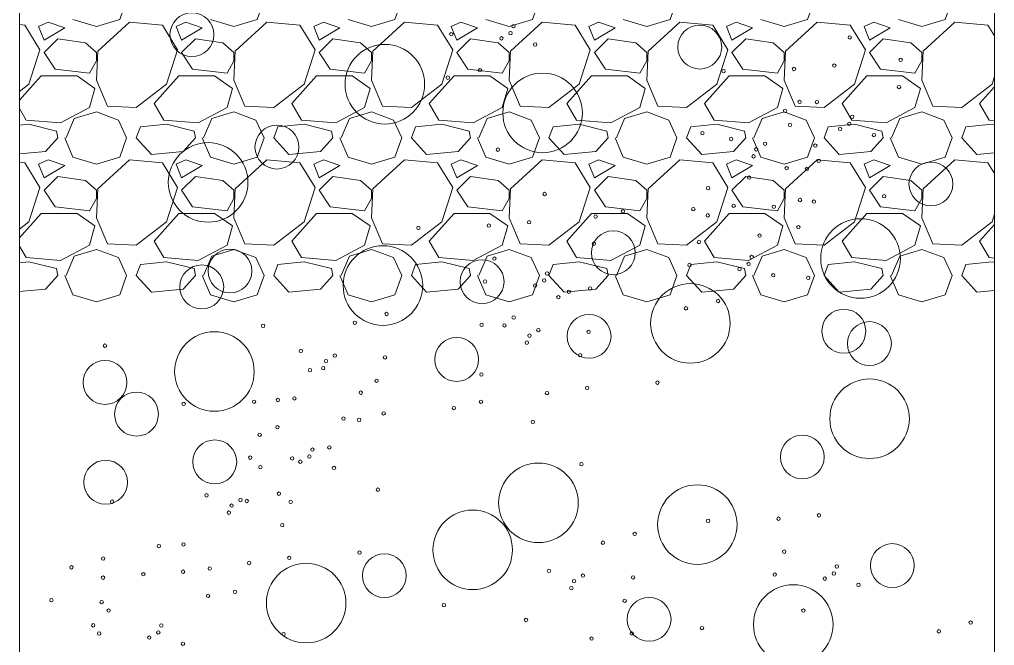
# Model space of a CAD drawing. Header units: millimetres. Extents: x 19901 to 59163, y 13732 to 30178.
# Drawn here: x 41944.6 to 42034.6, y 26911.5 to 26969.2 of the extents above; entities that cross this region are included whole.
import ezdxf

# ---------------------------------------------------------------- set-up
doc = ezdxf.new("R2010")
doc.units = ezdxf.units.MM
for name, color, linetype, lineweight in [('A-FURN', 8, 'Continuous', 13), ('Vegetazione', 53, 'Continuous', 9), ('Verde', 86, 'Continuous', 5), ('Wall', 255, 'Continuous', 20)]:
    doc.layers.add(name, color=color, linetype=linetype, lineweight=lineweight)

msp = doc.modelspace()

# ---------------------------------------------------------------- linework, layer by layer
at = {"layer": 'A-FURN', "linetype": 'Continuous'}
for p, q in [((41953.86, 26969.208), (41954.495, 26970.986)), ((41966.56, 26969.208), (41967.195, 26970.986)), ((41979.26, 26969.208), (41979.895, 26970.986)), ((41991.96, 26969.208), (41992.595, 26970.986)), ((42004.66, 26969.208), (42005.295, 26970.986)), ((42017.36, 26969.208), (42017.995, 26970.986)), ((42030.06, 26969.208), (42030.695, 26970.986)), ((41945.097, 26968.7), (41944.608, 26968.741)), ((41946.494, 26966.414), (41945.097, 26968.7)), ((41947.256, 26968.954), (41946.367, 26968.573)), ((41946.367, 26968.573), (41946.875, 26967.303)), ((41948.78, 26968.446), (41947.256, 26968.954)), ((41949.542, 26969.208), (41951.701, 26968.573)), ((41951.701, 26968.573), (41953.86, 26969.208)), ((41954.749, 26968.954), (41951.828, 26966.287)), ((41957.797, 26968.7), (41954.749, 26968.954)), ((41959.194, 26966.414), (41957.797, 26968.7)), ((41959.956, 26968.954), (41959.067, 26968.573)), ((41959.067, 26968.573), (41959.575, 26967.303)), ((41961.48, 26968.446), (41959.956, 26968.954)), ((41962.242, 26969.208), (41964.401, 26968.573)), ((41964.401, 26968.573), (41966.56, 26969.208)), ((41967.449, 26968.954), (41964.528, 26966.287)), ((41970.497, 26968.7), (41967.449, 26968.954)), ((41971.894, 26966.414), (41970.497, 26968.7)), ((41972.656, 26968.954), (41971.767, 26968.573)), ((41971.767, 26968.573), (41972.275, 26967.303)), ((41974.18, 26968.446), (41972.656, 26968.954)), ((41974.942, 26969.208), (41977.101, 26968.573)), ((41977.101, 26968.573), (41979.26, 26969.208)), ((41980.149, 26968.954), (41977.228, 26966.287)), ((41983.197, 26968.7), (41980.149, 26968.954)), ((41984.594, 26966.414), (41983.197, 26968.7)), ((41985.356, 26968.954), (41984.467, 26968.573)), ((41984.467, 26968.573), (41984.975, 26967.303)), ((41986.88, 26968.446), (41985.356, 26968.954)), ((41987.642, 26969.208), (41989.801, 26968.573)), ((41989.801, 26968.573), (41991.96, 26969.208)), ((41992.849, 26968.954), (41989.928, 26966.287)), ((41995.897, 26968.7), (41992.849, 26968.954)), ((41997.294, 26966.414), (41995.897, 26968.7)), ((41998.056, 26968.954), (41997.167, 26968.573)), ((41997.167, 26968.573), (41997.675, 26967.303)), ((41999.58, 26968.446), (41998.056, 26968.954)), ((42000.342, 26969.208), (42002.501, 26968.573)), ((42002.501, 26968.573), (42004.66, 26969.208)), ((42005.549, 26968.954), (42002.628, 26966.287)), ((42008.597, 26968.7), (42005.549, 26968.954)), ((42009.994, 26966.414), (42008.597, 26968.7)), ((42010.756, 26968.954), (42009.867, 26968.573)), ((42009.867, 26968.573), (42010.375, 26967.303)), ((42012.28, 26968.446), (42010.756, 26968.954)), ((42013.042, 26969.208), (42015.201, 26968.573)), ((42015.201, 26968.573), (42017.36, 26969.208)), ((42018.249, 26968.954), (42015.328, 26966.287)), ((42021.297, 26968.7), (42018.249, 26968.954)), ((42022.694, 26966.414), (42021.297, 26968.7)), ((42023.456, 26968.954), (42022.567, 26968.573)), ((42022.567, 26968.573), (42023.075, 26967.303)), ((42024.98, 26968.446), (42023.456, 26968.954)), ((42025.742, 26969.208), (42027.901, 26968.573)), ((42027.901, 26968.573), (42030.06, 26969.208)), ((42030.949, 26968.954), (42028.028, 26966.287)), ((42033.997, 26968.7), (42030.949, 26968.954)), ((42034.608, 26967.701), (42033.997, 26968.7)), ((41946.875, 26967.303), (41948.78, 26968.446)), ((41959.575, 26967.303), (41961.48, 26968.446)), ((41972.275, 26967.303), (41974.18, 26968.446)), ((41984.975, 26967.303), (41986.88, 26968.446)), ((41997.675, 26967.303), (41999.58, 26968.446)), ((42010.375, 26967.303), (42012.28, 26968.446)), ((42023.075, 26967.303), (42024.98, 26968.446)), ((41948.145, 26967.43), (41946.875, 26966.16)), ((41950.685, 26967.049), (41948.145, 26967.43)), ((41951.701, 26966.16), (41950.685, 26967.049)), ((41960.845, 26967.43), (41959.575, 26966.16)), ((41963.385, 26967.049), (41960.845, 26967.43)), ((41964.401, 26966.16), (41963.385, 26967.049)), ((41973.545, 26967.43), (41972.275, 26966.16)), ((41976.085, 26967.049), (41973.545, 26967.43)), ((41977.101, 26966.16), (41976.085, 26967.049)), ((41986.245, 26967.43), (41984.975, 26966.16)), ((41988.785, 26967.049), (41986.245, 26967.43)), ((41989.801, 26966.16), (41988.785, 26967.049)), ((41998.945, 26967.43), (41997.675, 26966.16)), ((42001.485, 26967.049), (41998.945, 26967.43)), ((42002.501, 26966.16), (42001.485, 26967.049)), ((42011.645, 26967.43), (42010.375, 26966.16)), ((42014.185, 26967.049), (42011.645, 26967.43)), ((42015.201, 26966.16), (42014.185, 26967.049)), ((42024.345, 26967.43), (42023.075, 26966.16)), ((42026.885, 26967.049), (42024.345, 26967.43)), ((42027.901, 26966.16), (42026.885, 26967.049)), ((41945.478, 26963.239), (41946.494, 26966.414)), ((41946.875, 26966.16), (41947.891, 26964.636)), ((41951.828, 26966.287), (41951.701, 26963.62)), ((41951.701, 26965.398), (41951.701, 26966.16)), ((41958.178, 26963.239), (41959.194, 26966.414)), ((41959.575, 26966.16), (41960.591, 26964.636)), ((41964.528, 26966.287), (41964.401, 26963.62)), ((41964.401, 26965.398), (41964.401, 26966.16)), ((41970.878, 26963.239), (41971.894, 26966.414)), ((41972.275, 26966.16), (41973.291, 26964.636)), ((41977.228, 26966.287), (41977.101, 26963.62)), ((41977.101, 26965.398), (41977.101, 26966.16)), ((41983.578, 26963.239), (41984.594, 26966.414)), ((41984.975, 26966.16), (41985.991, 26964.636)), ((41989.928, 26966.287), (41989.801, 26963.62)), ((41989.801, 26965.398), (41989.801, 26966.16)), ((41996.278, 26963.239), (41997.294, 26966.414)), ((41997.675, 26966.16), (41998.691, 26964.636)), ((42002.628, 26966.287), (42002.501, 26963.62)), ((42002.501, 26965.398), (42002.501, 26966.16)), ((42008.978, 26963.239), (42009.994, 26966.414)), ((42010.375, 26966.16), (42011.391, 26964.636)), ((42015.328, 26966.287), (42015.201, 26963.62)), ((42015.201, 26965.398), (42015.201, 26966.16)), ((42021.678, 26963.239), (42022.694, 26966.414)), ((42023.075, 26966.16), (42024.091, 26964.636)), ((42028.028, 26966.287), (42027.901, 26963.62)), ((42027.901, 26965.398), (42027.901, 26966.16)), ((41951.066, 26964.255), (41951.701, 26965.398)), ((41963.766, 26964.255), (41964.401, 26965.398)), ((41976.466, 26964.255), (41977.101, 26965.398)), ((41989.166, 26964.255), (41989.801, 26965.398)), ((42001.866, 26964.255), (42002.501, 26965.398)), ((42014.566, 26964.255), (42015.201, 26965.398)), ((42027.266, 26964.255), (42027.901, 26965.398)), ((41944.608, 26961.765), (41946.621, 26964.001)), ((41946.621, 26964.001), (41949.923, 26964.001)), ((41947.891, 26964.637), (41951.066, 26964.256)), ((41949.923, 26964.001), (41951.574, 26962.858)), ((41957.035, 26961.461), (41959.321, 26964.001)), ((41959.321, 26964.001), (41962.623, 26964.001)), ((41960.591, 26964.637), (41963.766, 26964.256)), ((41962.623, 26964.001), (41964.274, 26962.858)), ((41969.735, 26961.461), (41972.021, 26964.001)), ((41972.021, 26964.001), (41975.323, 26964.001)), ((41973.291, 26964.637), (41976.466, 26964.256)), ((41975.323, 26964.001), (41976.974, 26962.858)), ((41982.435, 26961.461), (41984.721, 26964.001)), ((41984.721, 26964.001), (41988.023, 26964.001)), ((41985.991, 26964.637), (41989.166, 26964.256)), ((41988.023, 26964.001), (41989.674, 26962.858)), ((41995.135, 26961.461), (41997.421, 26964.001)), ((41997.421, 26964.001), (42000.723, 26964.001)), ((41998.691, 26964.637), (42001.866, 26964.256)), ((42000.723, 26964.001), (42002.374, 26962.858)), ((42007.835, 26961.461), (42010.121, 26964.001)), ((42010.121, 26964.001), (42013.423, 26964.001)), ((42011.391, 26964.637), (42014.566, 26964.256)), ((42013.423, 26964.001), (42015.074, 26962.858)), ((42020.535, 26961.461), (42022.821, 26964.001)), ((42022.821, 26964.001), (42026.123, 26964.001)), ((42024.091, 26964.637), (42027.266, 26964.256)), ((42026.123, 26964.001), (42027.774, 26962.858)), ((41944.608, 26962.567), (41945.478, 26963.239)), ((41951.701, 26963.62), (41952.717, 26961.207)), ((41955.384, 26961.08), (41958.178, 26963.239)), ((41964.401, 26963.62), (41965.417, 26961.207)), ((41968.084, 26961.08), (41970.878, 26963.239)), ((41977.101, 26963.62), (41978.117, 26961.207)), ((41980.784, 26961.08), (41983.578, 26963.239)), ((41989.801, 26963.62), (41990.817, 26961.207)), ((41993.484, 26961.08), (41996.278, 26963.239)), ((42002.501, 26963.62), (42003.517, 26961.207)), ((42006.184, 26961.08), (42008.978, 26963.239)), ((42015.201, 26963.62), (42016.217, 26961.207)), ((42018.884, 26961.08), (42021.678, 26963.239)), ((42027.901, 26963.62), (42028.917, 26961.207)), ((42031.584, 26961.08), (42034.378, 26963.239)), ((42034.378, 26963.239), (42034.608, 26963.958)), ((41951.574, 26962.858), (41951.066, 26961.08)), ((41964.274, 26962.858), (41963.766, 26961.08)), ((41976.974, 26962.858), (41976.466, 26961.08)), ((41989.674, 26962.858), (41989.166, 26961.08)), ((42002.374, 26962.858), (42001.866, 26961.08)), ((42015.074, 26962.858), (42014.566, 26961.08)), ((42027.774, 26962.858), (42027.266, 26961.08)), ((42033.235, 26961.461), (42034.608, 26962.987)), ((41957.924, 26959.937), (41957.035, 26961.461)), ((41970.624, 26959.937), (41969.735, 26961.461)), ((41983.324, 26959.937), (41982.435, 26961.461)), ((41996.024, 26959.937), (41995.135, 26961.461)), ((42008.724, 26959.937), (42007.835, 26961.461)), ((42021.424, 26959.937), (42020.535, 26961.461)), ((42034.124, 26959.937), (42033.235, 26961.461)), ((41945.224, 26959.937), (41944.608, 26960.994)), ((41951.066, 26961.08), (41948.399, 26959.683)), ((41949.669, 26960.064), (41951.701, 26960.699)), ((41951.701, 26960.699), (41953.733, 26959.937)), ((41952.717, 26961.207), (41955.384, 26961.08)), ((41963.766, 26961.08), (41961.099, 26959.683)), ((41962.369, 26960.064), (41964.401, 26960.699)), ((41964.401, 26960.699), (41966.433, 26959.937)), ((41965.417, 26961.207), (41968.084, 26961.08)), ((41976.466, 26961.08), (41973.799, 26959.683)), ((41975.069, 26960.064), (41977.101, 26960.699)), ((41977.101, 26960.699), (41979.133, 26959.937)), ((41978.117, 26961.207), (41980.784, 26961.08)), ((41989.166, 26961.08), (41986.499, 26959.683)), ((41987.769, 26960.064), (41989.801, 26960.699)), ((41989.801, 26960.699), (41991.833, 26959.937)), ((41990.817, 26961.207), (41993.484, 26961.08)), ((42001.866, 26961.08), (41999.199, 26959.683)), ((42000.469, 26960.064), (42002.501, 26960.699)), ((42002.501, 26960.699), (42004.533, 26959.937)), ((42003.517, 26961.207), (42006.184, 26961.08)), ((42014.566, 26961.08), (42011.899, 26959.683)), ((42013.169, 26960.064), (42015.201, 26960.699)), ((42015.201, 26960.699), (42017.233, 26959.937)), ((42016.217, 26961.207), (42018.884, 26961.08)), ((42027.266, 26961.08), (42024.599, 26959.683)), ((42025.869, 26960.064), (42027.901, 26960.699)), ((42027.901, 26960.699), (42029.933, 26959.937)), ((42028.917, 26961.207), (42031.584, 26961.08)), ((41945.478, 26959.556), (41944.608, 26959.465)), ((41948.399, 26959.683), (41945.224, 26959.937)), ((41948.018, 26958.921), (41945.478, 26959.556)), ((41948.907, 26958.286), (41949.669, 26960.064)), ((41953.733, 26959.937), (41954.495, 26958.286)), ((41958.178, 26959.556), (41955.765, 26959.302)), ((41961.099, 26959.683), (41957.924, 26959.937)), ((41960.718, 26958.921), (41958.178, 26959.556)), ((41961.607, 26958.286), (41962.369, 26960.064)), ((41966.433, 26959.937), (41967.195, 26958.286)), ((41970.878, 26959.556), (41968.465, 26959.302)), ((41973.799, 26959.683), (41970.624, 26959.937)), ((41973.418, 26958.921), (41970.878, 26959.556)), ((41974.307, 26958.286), (41975.069, 26960.064)), ((41979.133, 26959.937), (41979.895, 26958.286)), ((41983.578, 26959.556), (41981.165, 26959.302)), ((41986.499, 26959.683), (41983.324, 26959.937)), ((41986.118, 26958.921), (41983.578, 26959.556)), ((41987.007, 26958.286), (41987.769, 26960.064)), ((41991.833, 26959.937), (41992.595, 26958.286)), ((41996.278, 26959.556), (41993.865, 26959.302)), ((41999.199, 26959.683), (41996.024, 26959.937)), ((41998.818, 26958.921), (41996.278, 26959.556)), ((41999.707, 26958.286), (42000.469, 26960.064)), ((42004.533, 26959.937), (42005.295, 26958.286)), ((42008.978, 26959.556), (42006.565, 26959.302)), ((42011.899, 26959.683), (42008.724, 26959.937)), ((42011.518, 26958.921), (42008.978, 26959.556)), ((42012.407, 26958.286), (42013.169, 26960.064)), ((42017.233, 26959.937), (42017.995, 26958.286)), ((42021.678, 26959.556), (42019.265, 26959.302)), ((42024.599, 26959.683), (42021.424, 26959.937)), ((42024.218, 26958.921), (42021.678, 26959.556)), ((42025.107, 26958.286), (42025.869, 26960.064)), ((42029.933, 26959.937), (42030.695, 26958.286)), ((42034.378, 26959.556), (42031.965, 26959.302)), ((42034.608, 26959.899), (42034.124, 26959.937)), ((42034.608, 26959.499), (42034.378, 26959.556)), ((41948.145, 26958.286), (41948.018, 26958.921)), ((41955.384, 26958.286), (41955.765, 26959.302)), ((41960.845, 26958.286), (41960.718, 26958.921)), ((41968.084, 26958.286), (41968.465, 26959.302)), ((41973.545, 26958.286), (41973.418, 26958.921)), ((41980.784, 26958.286), (41981.165, 26959.302)), ((41986.245, 26958.286), (41986.118, 26958.921)), ((41993.484, 26958.286), (41993.865, 26959.302)), ((41998.945, 26958.286), (41998.818, 26958.921)), ((42006.184, 26958.286), (42006.565, 26959.302)), ((42011.645, 26958.286), (42011.518, 26958.921)), ((42018.884, 26958.286), (42019.265, 26959.302)), ((42024.345, 26958.286), (42024.218, 26958.921)), ((42031.584, 26958.286), (42031.965, 26959.302)), ((41948.145, 26958.286), (41947.002, 26957.016)), ((41948.78, 26958.286), (41949.542, 26956.508)), ((41953.86, 26956.508), (41954.495, 26958.286)), ((41956.781, 26956.762), (41955.384, 26958.286)), ((41960.845, 26958.286), (41959.702, 26957.016)), ((41961.48, 26958.286), (41962.242, 26956.508)), ((41966.56, 26956.508), (41967.195, 26958.286)), ((41969.481, 26956.762), (41968.084, 26958.286)), ((41973.545, 26958.286), (41972.402, 26957.016)), ((41974.18, 26958.286), (41974.942, 26956.508)), ((41979.26, 26956.508), (41979.895, 26958.286)), ((41982.181, 26956.762), (41980.784, 26958.286)), ((41986.245, 26958.286), (41985.102, 26957.016)), ((41986.88, 26958.286), (41987.642, 26956.508)), ((41991.96, 26956.508), (41992.595, 26958.286)), ((41994.881, 26956.762), (41993.484, 26958.286)), ((41998.945, 26958.286), (41997.802, 26957.016)), ((41999.58, 26958.286), (42000.342, 26956.508)), ((42004.66, 26956.508), (42005.295, 26958.286)), ((42007.581, 26956.762), (42006.184, 26958.286)), ((42011.645, 26958.286), (42010.502, 26957.016)), ((42012.28, 26958.286), (42013.042, 26956.508)), ((42017.36, 26956.508), (42017.995, 26958.286)), ((42020.281, 26956.762), (42018.884, 26958.286)), ((42024.345, 26958.286), (42023.202, 26957.016)), ((42024.98, 26958.286), (42025.742, 26956.508)), ((42030.06, 26956.508), (42030.695, 26958.286)), ((42032.981, 26956.762), (42031.584, 26958.286)), ((41947.002, 26957.017), (41944.608, 26956.808)), ((41959.702, 26957.017), (41956.781, 26956.763)), ((41972.402, 26957.017), (41969.481, 26956.763)), ((41985.102, 26957.017), (41982.181, 26956.763)), ((41997.802, 26957.017), (41994.881, 26956.763)), ((42010.502, 26957.017), (42007.581, 26956.763)), ((42023.202, 26957.017), (42020.281, 26956.763)), ((42034.608, 26956.904), (42032.981, 26956.763)), ((41945.097, 26956), (41944.608, 26956.041)), ((41946.494, 26953.714), (41945.097, 26956)), ((41947.256, 26956.254), (41946.367, 26955.873)), ((41948.78, 26955.746), (41947.256, 26956.254)), ((41949.542, 26956.508), (41951.701, 26955.873)), ((41951.701, 26955.873), (41953.86, 26956.508)), ((41954.749, 26956.254), (41951.828, 26953.587)), ((41957.797, 26956), (41954.749, 26956.254)), ((41959.194, 26953.714), (41957.797, 26956)), ((41959.956, 26956.254), (41959.067, 26955.873)), ((41961.48, 26955.746), (41959.956, 26956.254)), ((41962.242, 26956.508), (41964.401, 26955.873)), ((41964.401, 26955.873), (41966.56, 26956.508)), ((41967.449, 26956.254), (41964.528, 26953.587)), ((41970.497, 26956), (41967.449, 26956.254)), ((41971.894, 26953.714), (41970.497, 26956)), ((41972.656, 26956.254), (41971.767, 26955.873)), ((41974.18, 26955.746), (41972.656, 26956.254)), ((41974.942, 26956.508), (41977.101, 26955.873)), ((41977.101, 26955.873), (41979.26, 26956.508)), ((41980.149, 26956.254), (41977.228, 26953.587)), ((41983.197, 26956), (41980.149, 26956.254)), ((41984.594, 26953.714), (41983.197, 26956)), ((41985.356, 26956.254), (41984.467, 26955.873)), ((41986.88, 26955.746), (41985.356, 26956.254)), ((41987.642, 26956.508), (41989.801, 26955.873)), ((41989.801, 26955.873), (41991.96, 26956.508)), ((41992.849, 26956.254), (41989.928, 26953.587)), ((41995.897, 26956), (41992.849, 26956.254)), ((41997.294, 26953.714), (41995.897, 26956)), ((41998.056, 26956.254), (41997.167, 26955.873)), ((41999.58, 26955.746), (41998.056, 26956.254)), ((42000.342, 26956.508), (42002.501, 26955.873)), ((42002.501, 26955.873), (42004.66, 26956.508)), ((42005.549, 26956.254), (42002.628, 26953.587)), ((42008.597, 26956), (42005.549, 26956.254)), ((42009.994, 26953.714), (42008.597, 26956)), ((42010.756, 26956.254), (42009.867, 26955.873)), ((42012.28, 26955.746), (42010.756, 26956.254)), ((42013.042, 26956.508), (42015.201, 26955.873)), ((42015.201, 26955.873), (42017.36, 26956.508)), ((42018.249, 26956.254), (42015.328, 26953.587)), ((42021.297, 26956), (42018.249, 26956.254)), ((42022.694, 26953.714), (42021.297, 26956)), ((42023.456, 26956.254), (42022.567, 26955.873)), ((42024.98, 26955.746), (42023.456, 26956.254)), ((42025.742, 26956.508), (42027.901, 26955.873)), ((42027.901, 26955.873), (42030.06, 26956.508)), ((42030.949, 26956.254), (42028.028, 26953.587)), ((42033.997, 26956), (42030.949, 26956.254)), ((42034.608, 26955.001), (42033.997, 26956)), ((41946.367, 26955.873), (41946.875, 26954.603)), ((41946.875, 26954.603), (41948.78, 26955.746)), ((41959.067, 26955.873), (41959.575, 26954.603)), ((41959.575, 26954.603), (41961.48, 26955.746)), ((41971.767, 26955.873), (41972.275, 26954.603)), ((41972.275, 26954.603), (41974.18, 26955.746)), ((41984.467, 26955.873), (41984.975, 26954.603)), ((41984.975, 26954.603), (41986.88, 26955.746)), ((41997.167, 26955.873), (41997.675, 26954.603)), ((41997.675, 26954.603), (41999.58, 26955.746)), ((42009.867, 26955.873), (42010.375, 26954.603)), ((42010.375, 26954.603), (42012.28, 26955.746)), ((42022.567, 26955.873), (42023.075, 26954.603)), ((42023.075, 26954.603), (42024.98, 26955.746)), ((41948.145, 26954.73), (41946.875, 26953.46)), ((41950.685, 26954.349), (41948.145, 26954.73)), ((41951.701, 26953.46), (41950.685, 26954.349)), ((41960.845, 26954.73), (41959.575, 26953.46)), ((41963.385, 26954.349), (41960.845, 26954.73)), ((41964.401, 26953.46), (41963.385, 26954.349)), ((41973.545, 26954.73), (41972.275, 26953.46)), ((41976.085, 26954.349), (41973.545, 26954.73)), ((41977.101, 26953.46), (41976.085, 26954.349)), ((41986.245, 26954.73), (41984.975, 26953.46)), ((41988.785, 26954.349), (41986.245, 26954.73)), ((41989.801, 26953.46), (41988.785, 26954.349)), ((41998.945, 26954.73), (41997.675, 26953.46)), ((42001.485, 26954.349), (41998.945, 26954.73)), ((42002.501, 26953.46), (42001.485, 26954.349)), ((42011.645, 26954.73), (42010.375, 26953.46)), ((42014.185, 26954.349), (42011.645, 26954.73)), ((42015.201, 26953.46), (42014.185, 26954.349)), ((42024.345, 26954.73), (42023.075, 26953.46)), ((42026.885, 26954.349), (42024.345, 26954.73)), ((42027.901, 26953.46), (42026.885, 26954.349)), ((41945.478, 26950.539), (41946.494, 26953.714)), ((41946.875, 26953.46), (41947.891, 26951.936)), ((41951.828, 26953.587), (41951.701, 26950.92)), ((41951.701, 26952.698), (41951.701, 26953.46)), ((41958.178, 26950.539), (41959.194, 26953.714)), ((41959.575, 26953.46), (41960.591, 26951.936)), ((41964.528, 26953.587), (41964.401, 26950.92)), ((41964.401, 26952.698), (41964.401, 26953.46)), ((41970.878, 26950.539), (41971.894, 26953.714)), ((41972.275, 26953.46), (41973.291, 26951.936)), ((41977.228, 26953.587), (41977.101, 26950.92)), ((41977.101, 26952.698), (41977.101, 26953.46)), ((41983.578, 26950.539), (41984.594, 26953.714)), ((41984.975, 26953.46), (41985.991, 26951.936)), ((41989.928, 26953.587), (41989.801, 26950.92)), ((41989.801, 26952.698), (41989.801, 26953.46)), ((41996.278, 26950.539), (41997.294, 26953.714)), ((41997.675, 26953.46), (41998.691, 26951.936)), ((42002.628, 26953.587), (42002.501, 26950.92)), ((42002.501, 26952.698), (42002.501, 26953.46)), ((42008.978, 26950.539), (42009.994, 26953.714)), ((42010.375, 26953.46), (42011.391, 26951.936)), ((42015.328, 26953.587), (42015.201, 26950.92)), ((42015.201, 26952.698), (42015.201, 26953.46)), ((42021.678, 26950.539), (42022.694, 26953.714)), ((42023.075, 26953.46), (42024.091, 26951.936)), ((42028.028, 26953.587), (42027.901, 26950.92)), ((42027.901, 26952.698), (42027.901, 26953.46)), ((41951.066, 26951.555), (41951.701, 26952.698)), ((41963.766, 26951.555), (41964.401, 26952.698)), ((41976.466, 26951.555), (41977.101, 26952.698)), ((41989.166, 26951.555), (41989.801, 26952.698)), ((42001.866, 26951.555), (42002.501, 26952.698)), ((42014.566, 26951.555), (42015.201, 26952.698)), ((42027.266, 26951.555), (42027.901, 26952.698)), ((41947.891, 26951.937), (41951.066, 26951.556)), ((41960.591, 26951.937), (41963.766, 26951.556)), ((41973.291, 26951.937), (41976.466, 26951.556)), ((41985.991, 26951.937), (41989.166, 26951.556)), ((41998.691, 26951.937), (42001.866, 26951.556)), ((42011.391, 26951.937), (42014.566, 26951.556)), ((42024.091, 26951.937), (42027.266, 26951.556)), ((41944.608, 26949.065), (41946.621, 26951.301)), ((41944.608, 26949.867), (41945.478, 26950.539)), ((41946.621, 26951.301), (41949.923, 26951.301)), ((41949.923, 26951.301), (41951.574, 26950.158)), ((41951.701, 26950.92), (41952.717, 26948.507)), ((41955.384, 26948.38), (41958.178, 26950.539)), ((41957.035, 26948.761), (41959.321, 26951.301)), ((41959.321, 26951.301), (41962.623, 26951.301)), ((41962.623, 26951.301), (41964.274, 26950.158)), ((41964.401, 26950.92), (41965.417, 26948.507)), ((41968.084, 26948.38), (41970.878, 26950.539)), ((41969.735, 26948.761), (41972.021, 26951.301)), ((41972.021, 26951.301), (41975.323, 26951.301)), ((41975.323, 26951.301), (41976.974, 26950.158)), ((41977.101, 26950.92), (41978.117, 26948.507)), ((41980.784, 26948.38), (41983.578, 26950.539)), ((41982.435, 26948.761), (41984.721, 26951.301)), ((41984.721, 26951.301), (41988.023, 26951.301)), ((41988.023, 26951.301), (41989.674, 26950.158)), ((41989.801, 26950.92), (41990.817, 26948.507)), ((41993.484, 26948.38), (41996.278, 26950.539)), ((41995.135, 26948.761), (41997.421, 26951.301)), ((41997.421, 26951.301), (42000.723, 26951.301)), ((42000.723, 26951.301), (42002.374, 26950.158)), ((42002.501, 26950.92), (42003.517, 26948.507)), ((42006.184, 26948.38), (42008.978, 26950.539)), ((42007.835, 26948.761), (42010.121, 26951.301)), ((42010.121, 26951.301), (42013.423, 26951.301)), ((42013.423, 26951.301), (42015.074, 26950.158)), ((42015.201, 26950.92), (42016.217, 26948.507)), ((42018.884, 26948.38), (42021.678, 26950.539)), ((42020.535, 26948.761), (42022.821, 26951.301)), ((42022.821, 26951.301), (42026.123, 26951.301)), ((42026.123, 26951.301), (42027.774, 26950.158)), ((42027.901, 26950.92), (42028.917, 26948.507)), ((42031.584, 26948.38), (42034.378, 26950.539)), ((42034.378, 26950.539), (42034.608, 26951.258)), ((41951.574, 26950.158), (41951.066, 26948.38)), ((41964.274, 26950.158), (41963.766, 26948.38)), ((41976.974, 26950.158), (41976.466, 26948.38)), ((41989.674, 26950.158), (41989.166, 26948.38)), ((42002.374, 26950.158), (42001.866, 26948.38)), ((42015.074, 26950.158), (42014.566, 26948.38)), ((42027.774, 26950.158), (42027.266, 26948.38)), ((42033.235, 26948.761), (42034.608, 26950.287)), ((41957.924, 26947.237), (41957.035, 26948.761)), ((41970.624, 26947.237), (41969.735, 26948.761)), ((41983.324, 26947.237), (41982.435, 26948.761)), ((41996.024, 26947.237), (41995.135, 26948.761)), ((42008.724, 26947.237), (42007.835, 26948.761)), ((42021.424, 26947.237), (42020.535, 26948.761)), ((42034.124, 26947.237), (42033.235, 26948.761)), ((41945.224, 26947.237), (41944.608, 26948.294)), ((41951.066, 26948.38), (41948.399, 26946.983)), ((41949.669, 26947.364), (41951.701, 26947.999)), ((41951.701, 26947.999), (41953.733, 26947.237)), ((41952.717, 26948.507), (41955.384, 26948.38)), ((41963.766, 26948.38), (41961.099, 26946.983)), ((41962.369, 26947.364), (41964.401, 26947.999)), ((41964.401, 26947.999), (41966.433, 26947.237)), ((41965.417, 26948.507), (41968.084, 26948.38)), ((41976.466, 26948.38), (41973.799, 26946.983)), ((41975.069, 26947.364), (41977.101, 26947.999)), ((41977.101, 26947.999), (41979.133, 26947.237)), ((41978.117, 26948.507), (41980.784, 26948.38)), ((41989.166, 26948.38), (41986.499, 26946.983)), ((41987.769, 26947.364), (41989.801, 26947.999)), ((41989.801, 26947.999), (41991.833, 26947.237)), ((41990.817, 26948.507), (41993.484, 26948.38)), ((42001.866, 26948.38), (41999.199, 26946.983)), ((42000.469, 26947.364), (42002.501, 26947.999)), ((42002.501, 26947.999), (42004.533, 26947.237)), ((42003.517, 26948.507), (42006.184, 26948.38)), ((42014.566, 26948.38), (42011.899, 26946.983)), ((42013.169, 26947.364), (42015.201, 26947.999)), ((42015.201, 26947.999), (42017.233, 26947.237)), ((42016.217, 26948.507), (42018.884, 26948.38)), ((42027.266, 26948.38), (42024.599, 26946.983)), ((42025.869, 26947.364), (42027.901, 26947.999)), ((42027.901, 26947.999), (42029.933, 26947.237)), ((42028.917, 26948.507), (42031.584, 26948.38)), ((41948.399, 26946.983), (41945.224, 26947.237)), ((41948.907, 26945.586), (41949.669, 26947.364)), ((41953.733, 26947.237), (41954.495, 26945.586)), ((41961.099, 26946.983), (41957.924, 26947.237)), ((41961.607, 26945.586), (41962.369, 26947.364)), ((41966.433, 26947.237), (41967.195, 26945.586)), ((41973.799, 26946.983), (41970.624, 26947.237)), ((41974.307, 26945.586), (41975.069, 26947.364)), ((41979.133, 26947.237), (41979.895, 26945.586)), ((41986.499, 26946.983), (41983.324, 26947.237)), ((41987.007, 26945.586), (41987.769, 26947.364)), ((41991.833, 26947.237), (41992.595, 26945.586)), ((41999.199, 26946.983), (41996.024, 26947.237)), ((41999.707, 26945.586), (42000.469, 26947.364)), ((42004.533, 26947.237), (42005.295, 26945.586)), ((42011.899, 26946.983), (42008.724, 26947.237)), ((42012.407, 26945.586), (42013.169, 26947.364)), ((42017.233, 26947.237), (42017.995, 26945.586)), ((42024.599, 26946.983), (42021.424, 26947.237)), ((42025.107, 26945.586), (42025.869, 26947.364)), ((42029.933, 26947.237), (42030.695, 26945.586)), ((42034.608, 26947.199), (42034.124, 26947.237)), ((41945.478, 26946.856), (41944.608, 26946.765)), ((41948.018, 26946.221), (41945.478, 26946.856)), ((41948.145, 26945.586), (41948.018, 26946.221)), ((41955.384, 26945.586), (41955.765, 26946.602)), ((41958.178, 26946.856), (41955.765, 26946.602)), ((41960.718, 26946.221), (41958.178, 26946.856)), ((41960.845, 26945.586), (41960.718, 26946.221)), ((41968.084, 26945.586), (41968.465, 26946.602)), ((41970.878, 26946.856), (41968.465, 26946.602)), ((41973.418, 26946.221), (41970.878, 26946.856)), ((41973.545, 26945.586), (41973.418, 26946.221)), ((41980.784, 26945.586), (41981.165, 26946.602)), ((41983.578, 26946.856), (41981.165, 26946.602)), ((41986.118, 26946.221), (41983.578, 26946.856)), ((41986.245, 26945.586), (41986.118, 26946.221)), ((41993.484, 26945.586), (41993.865, 26946.602)), ((41996.278, 26946.856), (41993.865, 26946.602)), ((41998.818, 26946.221), (41996.278, 26946.856)), ((41998.945, 26945.586), (41998.818, 26946.221)), ((42006.184, 26945.586), (42006.565, 26946.602)), ((42008.978, 26946.856), (42006.565, 26946.602)), ((42011.518, 26946.221), (42008.978, 26946.856)), ((42011.645, 26945.586), (42011.518, 26946.221)), ((42018.884, 26945.586), (42019.265, 26946.602)), ((42021.678, 26946.856), (42019.265, 26946.602)), ((42024.218, 26946.221), (42021.678, 26946.856)), ((42024.345, 26945.586), (42024.218, 26946.221)), ((42031.584, 26945.586), (42031.965, 26946.602)), ((42034.378, 26946.856), (42031.965, 26946.602)), ((42034.608, 26946.799), (42034.378, 26946.856)), ((41948.145, 26945.586), (41947.002, 26944.316)), ((41948.78, 26945.586), (41949.542, 26943.808)), ((41953.86, 26943.808), (41954.495, 26945.586)), ((41956.781, 26944.062), (41955.384, 26945.586)), ((41960.845, 26945.586), (41959.702, 26944.316)), ((41961.48, 26945.586), (41962.242, 26943.808)), ((41966.56, 26943.808), (41967.195, 26945.586)), ((41969.481, 26944.062), (41968.084, 26945.586)), ((41973.545, 26945.586), (41972.402, 26944.316)), ((41974.18, 26945.586), (41974.942, 26943.808)), ((41979.26, 26943.808), (41979.895, 26945.586)), ((41982.181, 26944.062), (41980.784, 26945.586)), ((41986.245, 26945.586), (41985.102, 26944.316)), ((41986.88, 26945.586), (41987.642, 26943.808)), ((41991.96, 26943.808), (41992.595, 26945.586)), ((41994.881, 26944.062), (41993.484, 26945.586)), ((41998.945, 26945.586), (41997.802, 26944.316)), ((41999.58, 26945.586), (42000.342, 26943.808)), ((42004.66, 26943.808), (42005.295, 26945.586)), ((42007.581, 26944.062), (42006.184, 26945.586)), ((42011.645, 26945.586), (42010.502, 26944.316)), ((42012.28, 26945.586), (42013.042, 26943.808)), ((42017.36, 26943.808), (42017.995, 26945.586)), ((42020.281, 26944.062), (42018.884, 26945.586)), ((42024.345, 26945.586), (42023.202, 26944.316)), ((42024.98, 26945.586), (42025.742, 26943.808)), ((42030.06, 26943.808), (42030.695, 26945.586)), ((42032.981, 26944.062), (42031.584, 26945.586)), ((41947.002, 26944.317), (41944.608, 26944.108)), ((41959.702, 26944.317), (41956.781, 26944.063)), ((41972.402, 26944.317), (41969.481, 26944.063)), ((41985.102, 26944.317), (41982.181, 26944.063)), ((41997.802, 26944.317), (41994.881, 26944.063)), ((42010.502, 26944.317), (42007.581, 26944.063)), ((42023.202, 26944.317), (42020.281, 26944.063)), ((42034.608, 26944.204), (42032.981, 26944.063)), ((41949.542, 26943.808), (41951.701, 26943.173)), ((41951.701, 26943.173), (41953.86, 26943.808)), ((41962.242, 26943.808), (41964.401, 26943.173)), ((41964.401, 26943.173), (41966.56, 26943.808)), ((41974.942, 26943.808), (41977.101, 26943.173)), ((41977.101, 26943.173), (41979.26, 26943.808)), ((41987.642, 26943.808), (41989.801, 26943.173)), ((41989.801, 26943.173), (41991.96, 26943.808)), ((42000.342, 26943.808), (42002.501, 26943.173)), ((42002.501, 26943.173), (42004.66, 26943.808)), ((42013.042, 26943.808), (42015.201, 26943.173)), ((42015.201, 26943.173), (42017.36, 26943.808)), ((42025.742, 26943.808), (42027.901, 26943.173)), ((42027.901, 26943.173), (42030.06, 26943.808))]:
    msp.add_line(p, q, dxfattribs=at)
at = {"layer": 'Vegetazione'}
for centre, radius in [((41960.521, 26967.811), 2.024), ((42007.406, 26966.666), 2.024), ((41978.332, 26963.24), 3.672), ((41992.897, 26960.588), 3.672), ((41968.367, 26957.436), 2.024), ((41962.017, 26954.18), 3.672), ((42028.735, 26954.032), 2.024), ((42022.244, 26947.162), 3.672), ((41999.426, 26947.689), 2.024), ((41964.034, 26946.01), 2.024), ((41978.156, 26944.662), 3.672), ((41987.313, 26945.019), 2.024), ((41961.432, 26944.542), 2.024), ((42006.533, 26941.176), 3.672), ((42020.7, 26940.453), 2.024), ((41997.187, 26939.974), 2.024), ((42023.064, 26939.309), 2.024), ((41962.598, 26936.732), 3.672), ((41984.968, 26937.842), 2.024), ((41952.5, 26935.72), 2.024), ((42023.077, 26932.38), 3.672), ((41955.408, 26932.799), 2.024), ((42016.876, 26928.847), 2.024), ((41962.632, 26928.398), 2.024), ((41952.56, 26926.519), 2.024), ((41992.509, 26924.614), 3.672), ((42007.177, 26922.608), 3.672), ((41986.441, 26920.28), 3.672), ((42025.172, 26918.828), 2.024), ((41978.283, 26917.902), 2.024), ((41971.067, 26915.372), 3.672), ((42016.034, 26913.388), 3.672), ((42002.726, 26913.863), 2.024)]:
    msp.add_circle(centre, radius, dxfattribs=at)
at = {"layer": 'Verde'}
for centre in [(41990.207, 26968.588), (41984.469, 26967.847), (41989.09, 26967.472), (41989.928, 26967.948), (42021.247, 26967.556), (41992.204, 26966.9), (42019.821, 26964.955), (42025.946, 26965.483), (41984.148, 26963.847), (41987.114, 26964.524), (42009.597, 26964.442), (42016.098, 26964.645), (42025.795, 26962.975), (42016.613, 26961.603), (42018.212, 26961.587), (42015.28, 26960.779), (42015.742, 26959.489), (42021.201, 26959.59), (42021.48, 26960.23), (42007.645, 26958.719), (42020.364, 26959.114), (42023.477, 26958.542), (42010.3, 26958.181), (42013.435, 26957.748), (42018.069, 26957.577), (41988.772, 26957.198), (42012.619, 26957.235), (42012.369, 26956.584), (42018.387, 26956.166), (42015.422, 26955.489), (42017.292, 26955.427), (42011.957, 26954.626), (41993.084, 26953.106), (42008.18, 26953.651), (42016.655, 26952.553), (42017.941, 26952.41), (42024.426, 26952.9), (42000.307, 26951.512), (42006.807, 26951.715), (42010.53, 26952.025), (42014.235, 26951.936), (41991.658, 26950.505), (41997.783, 26951.033), (42008.139, 26951.138), (41981.434, 26949.992), (41987.935, 26950.194), (42016.504, 26950.045), (42007.323, 26948.673), (42012.925, 26949.274), (41997.632, 26948.524), (41988.45, 26947.152), (42012.189, 26947.3), (42006.451, 26946.559), (42011.073, 26946.184), (42011.911, 26946.66), (41987.579, 26945.038), (41993.038, 26945.14), (41993.317, 26945.779), (42014.186, 26945.612), (42017.413, 26945.376), (41992.201, 26944.663), (41995.314, 26944.092), (41997.279, 26944.394), (41994.347, 26943.587), (42009.096, 26943.236), (42006.131, 26942.559), (41978.492, 26942.042), (41990.224, 26941.716), (41967.101, 26940.946), (41975.56, 26941.234), (41987.259, 26941.038), (41989.367, 26940.988), (41992.502, 26940.555), (41991.686, 26940.042), (41997.136, 26940.384), (41952.499, 26939.113), (41991.436, 26939.391), (41970.58, 26938.636), (41973.715, 26938.203), (41978.349, 26938.032), (41996.359, 26938.234), (41971.412, 26936.854), (41972.649, 26937.039), (41972.899, 26937.69), (41987.246, 26936.458), (41977.572, 26935.882), (41997.008, 26935.218), (42003.493, 26935.707), (41969.986, 26934.253), (41976.111, 26934.781), (41993.302, 26934.743), (41959.762, 26933.74), (41966.263, 26933.942), (41968.46, 26934.106), (41984.706, 26933.355), (41987.206, 26933.945), (41974.516, 26932.391), (41978.221, 26932.865), (41968.419, 26931.593), (41975.96, 26932.272), (41991.992, 26932.081), (41966.778, 26930.9), (41973.205, 26929.729), (41965.907, 26928.786), (41971.366, 26928.888), (41971.645, 26929.527), (41966.849, 26927.907), (41969.781, 26928.715), (41970.529, 26928.412), (41996.48, 26928.183), (41973.642, 26927.84), (41961.869, 26925.309), (41968.552, 26925.464), (41977.693, 26925.831), (41953.156, 26924.72), (41964.188, 26924.362), (41965.004, 26924.875), (41965.587, 26924.786), (41969.638, 26924.705), (41963.938, 26923.711), (42018.399, 26923.465), (41968.861, 26922.554), (42008.175, 26922.952), (42014.676, 26923.155), (42001.393, 26921.746), (41959.749, 26920.778), (41998.461, 26920.938), (41957.468, 26920.628), (41975.995, 26920.027), (42015.191, 26920.112), (41952.333, 26919.474), (41965.805, 26919.063), (41969.51, 26919.538), (41949.4, 26918.666), (41956.041, 26918.027), (41959.708, 26918.265), (41962.167, 26918.555), (41993.481, 26918.34), (42014.32, 26917.998), (42019.779, 26918.1), (42020.058, 26918.739), (41952.318, 26917.716), (41995.8, 26917.393), (41996.616, 26917.906), (42001.25, 26917.735), (42018.942, 26917.624), (42022.055, 26917.052), (41964.494, 26916.402), (41995.55, 26916.742), (41947.556, 26915.634), (41952.189, 26915.463), (41962.015, 26916.046), (42000.473, 26915.585), (41952.834, 26914.674), (41983.781, 26915.179), (42016.965, 26914.676), (41991.361, 26913.809), (42032.409, 26913.566), (41951.412, 26913.313), (41951.962, 26912.56), (41957.422, 26912.662), (41957.7, 26913.301), (42001.122, 26912.569), (42007.607, 26913.058), (42029.477, 26912.758), (41956.584, 26912.186), (41968.982, 26912.504), (41997.416, 26912.094), (41959.697, 26911.614)]:
    msp.add_circle(centre, 0.158, dxfattribs=at)
at = {"layer": 'Wall'}
for p, q in [((41944.608, 26849.801), (41944.608, 27349.801)), ((42034.608, 26849.801), (42034.608, 27259.801))]:
    msp.add_line(p, q, dxfattribs=at)

doc.saveas('drawing.dxf')
